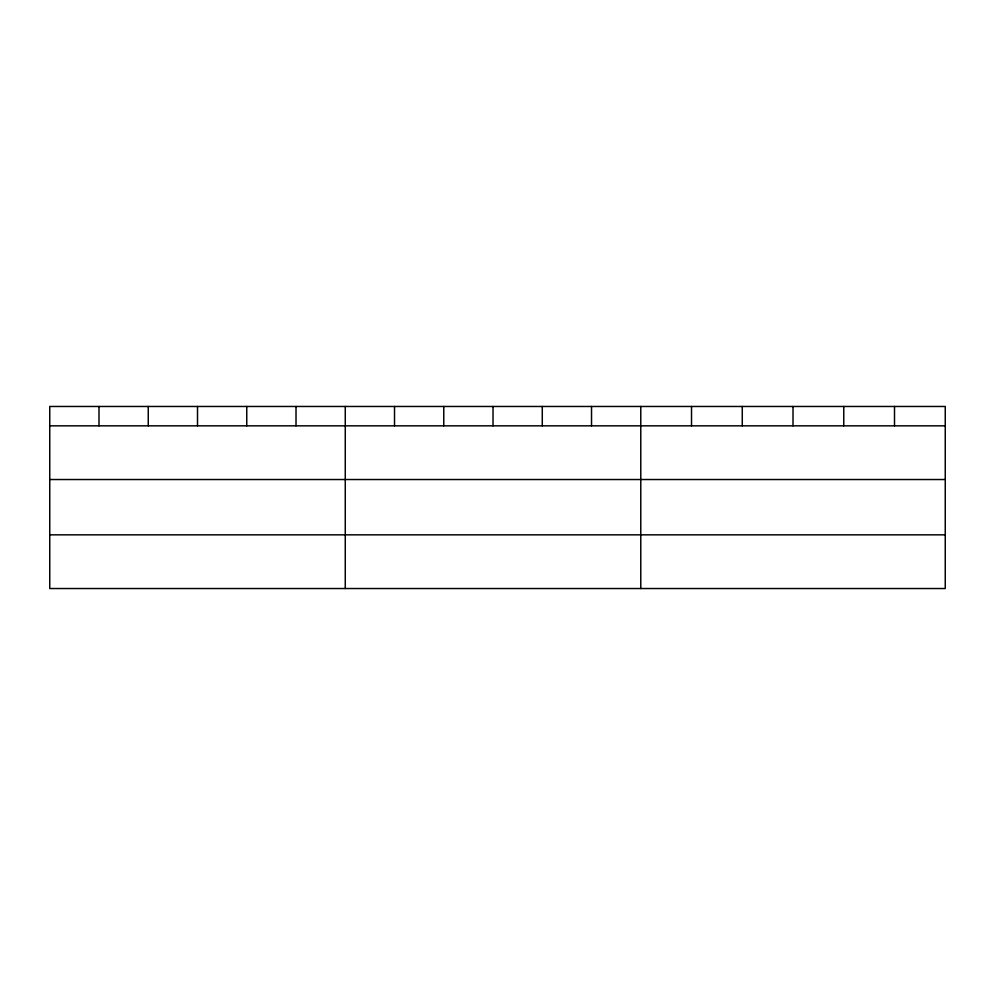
<?xml version="1.0" encoding="UTF-8"?>
<svg xmlns="http://www.w3.org/2000/svg" width="995" height="995" viewBox="0 0 995 995"><rect width="100%" height="100%" fill="white"/><g stroke="black" fill="none" stroke-linecap="round" stroke-linejoin="round"><path stroke-width="1.49" d="M945.25 479.528L945.25 406.47L49.75 406.47L49.75 588.53L945.25 588.53L945.25 479.528L49.75 479.528M49.75 425.835L945.25 425.835M49.75 534.837L945.25 534.837M894.505 406.47L894.505 425.835M843.76 406.47L843.76 425.835M793.015 406.47L793.015 425.835M742.27 406.47L742.27 425.835M691.525 406.47L691.525 425.835M640.78 406.47L640.78 588.53M591.528 406.47L591.528 425.835M542.275 406.47L542.275 425.835M493.022 406.47L493.022 425.835M443.77 406.47L443.77 425.835M394.517 406.47L394.517 425.835M345.265 406.47L345.265 588.53M296.012 406.47L296.012 425.835M246.76 406.47L246.76 425.835M197.507 406.47L197.507 425.835M148.255 406.47L148.255 425.835M99.002 406.47L99.002 425.835"/></g></svg>
